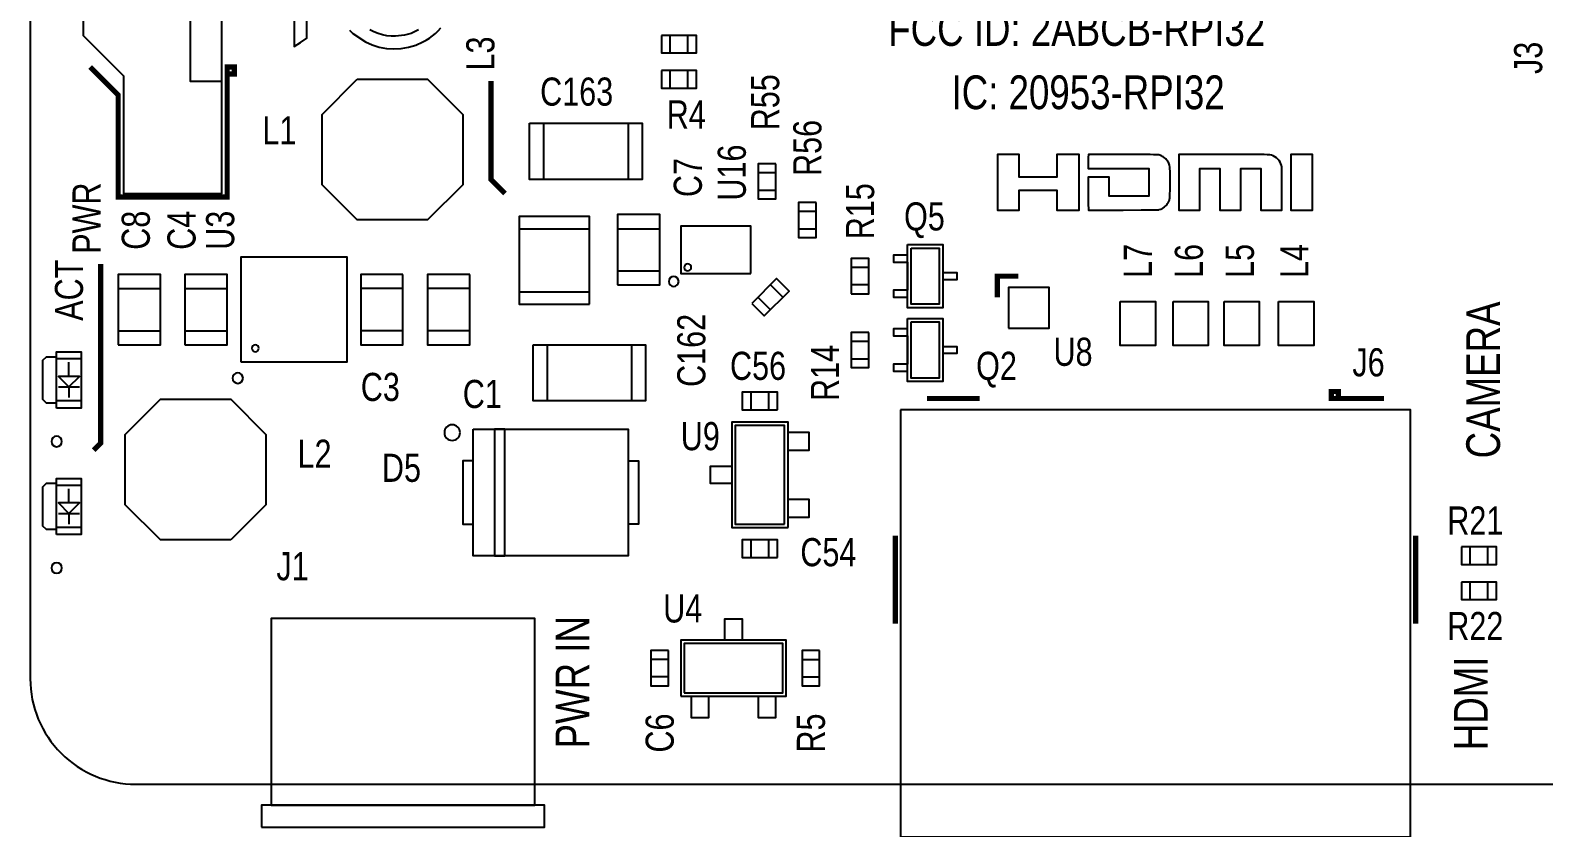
# Model space of a CAD drawing. Header units: inches. Extents: x 15 to 148, y 10 to 111.
# Drawn here: x 132.407 to 136.711, y 102.635 to 104.903 of the extents above; entities that cross this region are included whole.
import ezdxf
from ezdxf.enums import TextEntityAlignment as Align

# ---------------------------------------------------------------- set-up
doc = ezdxf.new("R2010")
doc.units = ezdxf.units.IN
doc.header["$MEASUREMENT"] = 0
for name, color, linetype in [('BOARD_OUTLINE', 93, 'Continuous'), ('PARTS_TOP', 250, 'Continuous'), ('SILK_TOP', 250, 'Continuous')]:
    doc.layers.add(name, color=color, linetype=linetype)

msp = doc.modelspace()

# ---------------------------------------------------------------- linework, layer by layer
at = {"layer": 'BOARD_OUTLINE'}
msp.add_lwpolyline([(132.7071, 102.7588), (140.6071, 102.7588, 0.414214), (140.9071, 103.0588), (140.9071, 108.0588, 0.414214), (140.6071, 108.3588), (132.7071, 108.3588, 0.414214), (132.4071, 108.0588), (132.4071, 103.0588, 0.414214)], format="xyb", close=True, dxfattribs=at)
at = {"layer": 'PARTS_TOP'}
for points in [[(132.9521, 106.6788), (132.6671, 106.6788), (132.6671, 106.3388), (132.5571, 106.2288), (132.5571, 104.8888), (132.6721, 104.7738), (132.6721, 104.4388), (132.9521, 104.4388), (132.9521, 106.6788)], [(132.9521, 106.3588), (132.8621, 106.3588), (132.8621, 104.7588), (132.9521, 104.7588)], [(134.2021, 104.8888), (134.2021, 104.8388), (134.3021, 104.8388), (134.3021, 104.8888), (134.2021, 104.8888)], [(134.2271, 104.8388), (134.2271, 104.8888)], [(134.2771, 104.8388), (134.2771, 104.8888)], [(134.2021, 104.7888), (134.2021, 104.7388), (134.3021, 104.7388), (134.3021, 104.7888), (134.2021, 104.7888)], [(134.2271, 104.7388), (134.2271, 104.7888)], [(134.2771, 104.7388), (134.2771, 104.7888)], [(133.3371, 104.7638), (133.5371, 104.7638), (133.6371, 104.6638), (133.6371, 104.4638), (133.5371, 104.3638), (133.3371, 104.3638), (133.2371, 104.4638), (133.2371, 104.6638), (133.3371, 104.7638)], [(133.8271, 104.6388), (134.1471, 104.6388), (134.1471, 104.4788), (133.8271, 104.4788), (133.8271, 104.6388)], [(133.8671, 104.6388), (133.8671, 104.4788)], [(134.1071, 104.6388), (134.1071, 104.4788)], [(134.5271, 104.5238), (134.4771, 104.5238), (134.4771, 104.4238), (134.5271, 104.4238), (134.5271, 104.5238)], [(134.4771, 104.4988), (134.5271, 104.4988)], [(134.4771, 104.4488), (134.5271, 104.4488)], [(134.6421, 104.4138), (134.5921, 104.4138), (134.5921, 104.3138), (134.6421, 104.3138), (134.6421, 104.4138)], [(134.5921, 104.3888), (134.6421, 104.3888)], [(133.9971, 104.1238), (133.9971, 104.3738), (133.7971, 104.3738), (133.7971, 104.1238), (133.9971, 104.1238)], [(133.7971, 104.3388), (133.9971, 104.3388)], [(134.0771, 104.1788), (134.1971, 104.1788), (134.1971, 104.3788), (134.0771, 104.3788), (134.0771, 104.1788)], [(134.0771, 104.3388), (134.1971, 104.3388)], [(134.4566, 104.2118), (134.4566, 104.3458), (134.2576, 104.3458), (134.2576, 104.2118), (134.4566, 104.2118)], [(134.5921, 104.3388), (134.6421, 104.3388)], [(134.9021, 104.2938), (135.0021, 104.2938), (135.0021, 104.1138), (134.9021, 104.1138), (134.9021, 104.2938)], [(133.0071, 103.9588), (133.0071, 104.2588), (133.3071, 104.2588), (133.3071, 103.9588), (133.0071, 103.9588)], [(134.7421, 104.1538), (134.7921, 104.1538), (134.7921, 104.2538), (134.7421, 104.2538), (134.7421, 104.1538)], [(134.9021, 104.2638), (134.8621, 104.2638), (134.8621, 104.2438), (134.9021, 104.2438), (134.9021, 104.1638), (134.8621, 104.1638), (134.8621, 104.1438), (134.9021, 104.1438)], [(134.9121, 104.2838), (134.9921, 104.2838), (134.9921, 104.1238), (134.9121, 104.1238), (134.9121, 104.2838)], [(132.6571, 104.0088), (132.7771, 104.0088), (132.7771, 104.2088), (132.6571, 104.2088), (132.6571, 104.0088)], [(132.8471, 104.0088), (132.9671, 104.0088), (132.9671, 104.2088), (132.8471, 104.2088), (132.8471, 104.0088)], [(133.4671, 104.2088), (133.3471, 104.2088), (133.3471, 104.0088), (133.4671, 104.0088), (133.4671, 104.2088)], [(133.6571, 104.2088), (133.5371, 104.2088), (133.5371, 104.0088), (133.6571, 104.0088), (133.6571, 104.2088)], [(134.0771, 104.2188), (134.1971, 104.2188)], [(134.7921, 104.2288), (134.7421, 104.2288)], [(135.0021, 104.2138), (135.0421, 104.2138), (135.0421, 104.1938), (135.0021, 104.1938)], [(132.6571, 104.1688), (132.7771, 104.1688)], [(132.8471, 104.1688), (132.9671, 104.1688)], [(133.4671, 104.1688), (133.3471, 104.1688)], [(133.6571, 104.1688), (133.5371, 104.1688)], [(134.459, 104.1261), (134.4944, 104.0908), (134.5651, 104.1615), (134.5297, 104.1968), (134.459, 104.1261)], [(134.5121, 104.1792), (134.5474, 104.1438)], [(134.7921, 104.1788), (134.7421, 104.1788)], [(135.1896, 104.0563), (135.3046, 104.0563), (135.3046, 104.1713), (135.1896, 104.1713), (135.1896, 104.0563)], [(133.7971, 104.1588), (133.9971, 104.1588)], [(134.4767, 104.1438), (134.5121, 104.1084)], [(135.5071, 104.1313), (135.6071, 104.1313), (135.6071, 104.0063), (135.5071, 104.0063), (135.5071, 104.1313)], [(135.6571, 104.1313), (135.7571, 104.1313), (135.7571, 104.0063), (135.6571, 104.0063), (135.6571, 104.1313)], [(135.8021, 104.1313), (135.9021, 104.1313), (135.9021, 104.0063), (135.8021, 104.0063), (135.8021, 104.1313)], [(135.9571, 104.1313), (136.0571, 104.1313), (136.0571, 104.0063), (135.9571, 104.0063), (135.9571, 104.1313)], [(134.9021, 104.0838), (135.0021, 104.0838), (135.0021, 103.9038), (134.9021, 103.9038), (134.9021, 104.0838)], [(132.6571, 104.0488), (132.7771, 104.0488)], [(132.8471, 104.0488), (132.9671, 104.0488)], [(133.4671, 104.0488), (133.3471, 104.0488)], [(133.6571, 104.0488), (133.5371, 104.0488)], [(134.7921, 104.0438), (134.7421, 104.0438), (134.7421, 103.9438), (134.7921, 103.9438), (134.7921, 104.0438)], [(134.9021, 104.0538), (134.8621, 104.0538), (134.8621, 104.0338), (134.9021, 104.0338), (134.9021, 103.9538), (134.8621, 103.9538), (134.8621, 103.9338), (134.9021, 103.9338)], [(134.9121, 104.0738), (134.9921, 104.0738), (134.9921, 103.9138), (134.9121, 103.9138), (134.9121, 104.0738)], [(133.8371, 104.0088), (134.1571, 104.0088), (134.1571, 103.8488), (133.8371, 103.8488), (133.8371, 104.0088)], [(133.8771, 104.0088), (133.8771, 103.8488)], [(134.1171, 104.0088), (134.1171, 103.8488)], [(134.7421, 104.0188), (134.7921, 104.0188)], [(135.0021, 104.0038), (135.0421, 104.0038), (135.0421, 103.9838), (135.0021, 103.9838)], [(132.4821, 103.9738), (132.4521, 103.9738), (132.4421, 103.9638), (132.4421, 103.8538), (132.4521, 103.8438), (132.4821, 103.8438)], [(132.4821, 103.8288), (132.4821, 103.9888), (132.5521, 103.9888), (132.5521, 103.8288), (132.4821, 103.8288)], [(132.5521, 103.9688), (132.4821, 103.9688)], [(132.5171, 103.9188), (132.5171, 103.9588)], [(134.7421, 103.9688), (134.7921, 103.9688)], [(132.5171, 103.8888), (132.5471, 103.9188), (132.4871, 103.9188), (132.5171, 103.8888), (132.5171, 103.8588)], [(132.4871, 103.8888), (132.5471, 103.8888)], [(134.5321, 103.8238), (134.5321, 103.8738), (134.4321, 103.8738), (134.4321, 103.8238), (134.5321, 103.8238)], [(134.4571, 103.8238), (134.4571, 103.8738)], [(134.5071, 103.8238), (134.5071, 103.8738)], [(132.5521, 103.8488), (132.4821, 103.8488)], [(132.9771, 103.4538), (132.7771, 103.4538), (132.6771, 103.5538), (132.6771, 103.7538), (132.7771, 103.8538), (132.9771, 103.8538), (133.0771, 103.7538), (133.0771, 103.5538), (132.9771, 103.4538)], [(134.8821, 103.8238), (134.8821, 102.6088), (136.3321, 102.6088), (136.3321, 103.8238), (134.8821, 103.8238)], [(134.5621, 103.4888), (134.5621, 103.7888), (134.4021, 103.7888), (134.4021, 103.4888), (134.5621, 103.4888)], [(134.5521, 103.4988), (134.5521, 103.7788), (134.4121, 103.7788), (134.4121, 103.4988), (134.5521, 103.4988)], [(133.6671, 103.7688), (134.1071, 103.7688), (134.1071, 103.4088), (133.6671, 103.4088), (133.6671, 103.7688)], [(134.5621, 103.7088), (134.6221, 103.7088), (134.6221, 103.7588), (134.5621, 103.7588)], [(133.6671, 103.6788), (133.6371, 103.6788), (133.6371, 103.4988), (133.6671, 103.4988)], [(134.1071, 103.6788), (134.1371, 103.6788), (134.1371, 103.4988), (134.1071, 103.4988)], [(134.4021, 103.6138), (134.3421, 103.6138), (134.3421, 103.6638), (134.4021, 103.6638)], [(132.4821, 103.6138), (132.4521, 103.6138), (132.4421, 103.6038), (132.4421, 103.4938), (132.4521, 103.4838), (132.4821, 103.4838)], [(132.4821, 103.4688), (132.4821, 103.6288), (132.5521, 103.6288), (132.5521, 103.4688), (132.4821, 103.4688)], [(132.5521, 103.6088), (132.4821, 103.6088)], [(132.5171, 103.5588), (132.5171, 103.5988)], [(134.5621, 103.5188), (134.6221, 103.5188), (134.6221, 103.5688), (134.5621, 103.5688)], [(132.5171, 103.5288), (132.5471, 103.5588), (132.4871, 103.5588), (132.5171, 103.5288), (132.5171, 103.4988)], [(132.4871, 103.5288), (132.5471, 103.5288)], [(132.5521, 103.4888), (132.4821, 103.4888)], [(134.5321, 103.4038), (134.5321, 103.4538), (134.4321, 103.4538), (134.4321, 103.4038), (134.5321, 103.4038)], [(134.4571, 103.4038), (134.4571, 103.4538)], [(134.5071, 103.4038), (134.5071, 103.4538)], [(136.4771, 103.4338), (136.4771, 103.3838), (136.5771, 103.3838), (136.5771, 103.4338), (136.4771, 103.4338)], [(136.5021, 103.3838), (136.5021, 103.4338)], [(136.5521, 103.3838), (136.5521, 103.4338)], [(136.4771, 103.3338), (136.4771, 103.2838), (136.5771, 103.2838), (136.5771, 103.3338), (136.4771, 103.3338)], [(136.5021, 103.2838), (136.5021, 103.3338)], [(136.5521, 103.2838), (136.5521, 103.3338)], [(133.0921, 102.6988), (133.8421, 102.6988), (133.8421, 103.2298), (133.0921, 103.2298), (133.0921, 102.6988)], [(134.3821, 103.1688), (134.3821, 103.2288), (134.4321, 103.2288), (134.4321, 103.1688)], [(134.2221, 103.1388), (134.1721, 103.1388), (134.1721, 103.0388), (134.2221, 103.0388), (134.2221, 103.1388)], [(134.2571, 103.0088), (134.5571, 103.0088), (134.5571, 103.1688), (134.2571, 103.1688), (134.2571, 103.0088)], [(134.2671, 103.0188), (134.5471, 103.0188), (134.5471, 103.1588), (134.2671, 103.1588), (134.2671, 103.0188)], [(134.6521, 103.1388), (134.6021, 103.1388), (134.6021, 103.0388), (134.6521, 103.0388), (134.6521, 103.1388)], [(134.2221, 103.1138), (134.1721, 103.1138)], [(134.6021, 103.1138), (134.6521, 103.1138)], [(134.2221, 103.0638), (134.1721, 103.0638)], [(134.6021, 103.0638), (134.6521, 103.0638)], [(134.2871, 103.0088), (134.2871, 102.9488), (134.3371, 102.9488), (134.3371, 103.0088)], [(134.4771, 103.0088), (134.4771, 102.9488), (134.5271, 102.9488), (134.5271, 103.0088)], [(133.0651, 102.6368), (133.8691, 102.6368), (133.8691, 102.6988), (133.0651, 102.6988), (133.0651, 102.6368)]]:
    msp.add_lwpolyline(points, dxfattribs=at)
msp.add_lwpolyline([(134.2871, 104.2288, 1), (134.2671, 104.2288, 1), (134.2871, 104.2288)], format="xyb", dxfattribs=at)
msp.add_lwpolyline([(133.0571, 103.9988, 1), (133.0371, 103.9988, 1)], format="xyb", close=True, dxfattribs=at)
msp.add_lwpolyline([(133.7271, 103.7688), (133.7271, 103.4088), (133.7571, 103.4088), (133.7571, 103.7688)], close=True, dxfattribs=at)
at = {"layer": 'SILK_TOP'}
for points in [[(133.1579, 105.029), (133.1579, 104.8567), (133.1756, 104.8688), (133.1934, 104.8808), (133.1937, 104.9453)], [(133.3148, 104.9039), (133.3246, 104.8945), (133.36, 104.8703), (133.3794, 104.8616), (133.3995, 104.8554), (133.4202, 104.8515), (133.4412, 104.8501), (133.4622, 104.8512), (133.483, 104.8548), (133.5034, 104.861), (133.5236, 104.8699), (133.533, 104.8752), (133.5421, 104.881), (133.5508, 104.8874), (133.5592, 104.8943), (133.5672, 104.9019), (133.5749, 104.91)], [(133.5116, 104.9044), (133.5057, 104.9013), (133.4975, 104.8975), (133.4938, 104.8959), (133.4902, 104.8945), (133.4866, 104.8932), (133.4831, 104.8921), (133.4794, 104.891), (133.4756, 104.8901), (133.4717, 104.8892), (133.4462, 104.8861), (133.4335, 104.8863), (133.4209, 104.8877), (133.4085, 104.8901), (133.3963, 104.8937), (133.3844, 104.8984), (133.3729, 104.9042)]]:
    msp.add_lwpolyline(points, dxfattribs=at)
at = {"layer": 'SILK_TOP', "const_width": 0.015}
for points in [[(132.5771, 104.7988), (132.6571, 104.7188), (132.6571, 104.4288), (132.9671, 104.4288), (132.9671, 104.7988), (132.9871, 104.7988), (132.9871, 104.7788), (132.9671, 104.7788)], [(133.7171, 104.7588), (133.7171, 104.4788), (133.7571, 104.4388)], [(132.6071, 104.2388), (132.6071, 103.7288), (132.5871, 103.7088)], [(135.2171, 104.2038), (135.1571, 104.2038), (135.1571, 104.1438)], [(135.1071, 103.8558), (134.9571, 103.8558)], [(136.2571, 103.8558), (136.1071, 103.8558), (136.1071, 103.8758), (136.1271, 103.8758), (136.1271, 103.8558)], [(134.8671, 103.4658), (134.8671, 103.2158)], [(136.3471, 103.4658), (136.3471, 103.2158)]]:
    msp.add_lwpolyline(points, dxfattribs=at)
at = {"layer": 'SILK_TOP'}
for points in [[(135.1575, 104.4708), (135.1575, 104.3919), (135.1885, 104.3919), (135.2195, 104.3919), (135.2195, 104.4202), (135.2195, 104.4485), (135.2733, 104.4485), (135.327, 104.4485), (135.327, 104.4202), (135.327, 104.3919), (135.3585, 104.3919), (135.39, 104.3919), (135.39, 104.4708), (135.39, 104.5497), (135.3585, 104.5497), (135.327, 104.5497), (135.327, 104.5175), (135.327, 104.4853), (135.2733, 104.4853), (135.2195, 104.4853), (135.2195, 104.5175), (135.2195, 104.5497), (135.1885, 104.5497), (135.1575, 104.5497)], [(135.416, 104.5414), (135.4159, 104.5377), (135.4158, 104.5356), (135.4158, 104.5333), (135.4158, 104.531), (135.4157, 104.5286), (135.4157, 104.5262), (135.4157, 104.5239), (135.4157, 104.5218), (135.4157, 104.5105), (135.5021, 104.5105), (135.5886, 104.5105), (135.5886, 104.4708), (135.5886, 104.4311), (135.5322, 104.4311), (135.4757, 104.4311), (135.4756, 104.4581), (135.4755, 104.4851), (135.4456, 104.4852), (135.4157, 104.4853), (135.4157, 104.4583), (135.4157, 104.4477), (135.4157, 104.442), (135.4158, 104.4363), (135.4158, 104.4306), (135.4158, 104.4252), (135.4159, 104.4201), (135.416, 104.4156), (135.416, 104.4116), (135.4163, 104.3919), (135.5157, 104.392), (135.566, 104.3921), (135.5832, 104.3921), (135.5959, 104.3922), (135.605, 104.3923), (135.611, 104.3924), (135.6147, 104.3926), (135.6168, 104.3928), (135.6179, 104.393), (135.6226, 104.3947), (135.6249, 104.3958), (135.6271, 104.397), (135.6292, 104.3983), (135.6313, 104.3997), (135.6333, 104.4013), (135.6352, 104.403), (135.6371, 104.4048), (135.6403, 104.4084), (135.6417, 104.4103), (135.6429, 104.4121), (135.644, 104.414), (135.6449, 104.416), (135.6458, 104.4181), (135.6466, 104.4203), (135.6473, 104.4226), (135.6479, 104.4252), (135.6481, 104.4269), (135.6482, 104.4295), (135.6483, 104.4334), (135.6484, 104.4388), (135.6485, 104.4461), (135.6485, 104.4558), (135.6486, 104.4681), (135.6486, 104.485), (135.6486, 104.492), (135.6486, 104.498), (135.6485, 104.503), (135.6484, 104.5071), (135.6484, 104.5102), (135.6483, 104.5125), (135.6482, 104.5139), (135.647, 104.5197), (135.6461, 104.5225), (135.645, 104.5252), (135.6437, 104.5278), (135.6421, 104.5303), (135.6404, 104.5327), (135.6385, 104.5351), (135.6364, 104.5373), (135.6319, 104.5413), (135.6295, 104.543), (135.627, 104.5445), (135.6245, 104.5458), (135.6219, 104.5469), (135.6193, 104.5479), (135.6165, 104.5486), (135.6138, 104.5492), (135.6078, 104.5494), (135.6013, 104.5494), (135.5925, 104.5495), (135.5814, 104.5496), (135.5679, 104.5496), (135.5521, 104.5497), (135.534, 104.5497), (135.5135, 104.5497), (135.4163, 104.5497)], [(135.6735, 104.4707), (135.6736, 104.3917), (135.7035, 104.3915), (135.7334, 104.3914), (135.7334, 104.451), (135.7334, 104.5105), (135.7619, 104.5104), (135.7903, 104.5102), (135.7905, 104.4508), (135.7906, 104.3914), (135.8203, 104.3915), (135.8499, 104.3917), (135.8501, 104.4511), (135.8502, 104.5105), (135.8785, 104.5105), (135.9068, 104.5105), (135.9069, 104.4511), (135.9071, 104.3917), (135.9369, 104.3917), (135.9666, 104.3917), (135.9666, 104.4529), (135.9666, 104.5141), (135.9655, 104.5182), (135.9614, 104.5284), (135.9585, 104.533), (135.9551, 104.537), (135.9512, 104.5406), (135.9469, 104.5437), (135.9422, 104.5461), (135.9373, 104.548), (135.932, 104.5492), (135.9244, 104.5494), (135.916, 104.5495), (135.9045, 104.5495), (135.8899, 104.5496), (135.8723, 104.5496), (135.8516, 104.5497), (135.8279, 104.5497), (135.8011, 104.5497), (135.6734, 104.5497)], [(135.9921, 104.4708), (135.9921, 104.3919), (136.0228, 104.3919), (136.0536, 104.3919), (136.0536, 104.4708), (136.0536, 104.5497), (136.0228, 104.5497), (135.9921, 104.5497)]]:
    msp.add_lwpolyline(points, close=True, dxfattribs=at)
for points in [[(134.2512, 104.1888, 1), (134.2229, 104.1888, 1)], [(133.0121, 103.9138, 1), (132.9821, 103.9138, 1)], [(133.6294, 103.7588, 1), (133.5847, 103.7588, 1)], [(132.4971, 103.7338, 1), (132.4671, 103.7338, 1)], [(132.4971, 103.3738, 1), (132.4671, 103.3738, 1)]]:
    msp.add_lwpolyline(points, format="xyb", close=True, dxfattribs=at)

# ---------------------------------------------------------------- texts
at = {"layer": 'SILK_TOP', "width": 0.8125}
for s, height, p in [('FCC ID: 2ABCB-RPI32', 0.096, (134.8471, 104.8588)), ('C163', 0.08, (133.8571, 104.6888)), ('IC: 20953-RPI32', 0.096, (135.0271, 104.6788)), ('R4', 0.08, (134.2171, 104.6238)), ('L1', 0.08, (133.0671, 104.5788)), ('Q5', 0.08, (134.8921, 104.3338)), ('U8', 0.08, (135.3171, 103.9488)), ('J6', 0.08, (136.1671, 103.9188)), ('C56', 0.08, (134.3971, 103.9088)), ('Q2', 0.08, (135.0971, 103.9088)), ('C3', 0.08, (133.3471, 103.8488)), ('C1', 0.08, (133.6371, 103.8288)), ('U9', 0.08, (134.2571, 103.7088)), ('L2', 0.08, (133.1671, 103.6588)), ('D5', 0.08, (133.4071, 103.6188)), ('R21', 0.08, (136.4371, 103.4688)), ('C54', 0.08, (134.5971, 103.3788)), ('J1', 0.08, (133.1071, 103.3388)), ('U4', 0.08, (134.2071, 103.2188)), ('R22', 0.08, (136.4371, 103.1688))]:
    msp.add_text(s, height=height, dxfattribs=at).set_placement(p)
for s, p in [('L3', (133.7271, 104.7888)), ('J3', (136.7071, 104.7788)), ('R55', (134.5371, 104.6188)), ('R56', (134.6571, 104.4888)), ('U16', (134.4421, 104.4188)), ('C7', (134.3171, 104.4288)), ('R15', (134.8071, 104.3088)), ('C8', (132.7471, 104.2788)), ('C4', (132.8771, 104.2788)), ('U3', (132.9871, 104.2788)), ('L7', (135.5971, 104.1988)), ('L6', (135.7421, 104.1988)), ('L5', (135.8871, 104.1988)), ('L4', (136.0421, 104.1988)), ('C162', (134.3271, 103.8888)), ('R14', (134.7071, 103.8488)), ('C6', (134.2371, 102.8488)), ('R5', (134.6671, 102.8488))]:
    msp.add_text(s, height=0.08, rotation=90, dxfattribs=at).set_placement(p)
for s, height, p in [('PWR', 0.08, (132.6071, 104.3688)), ('ACT', 0.08, (132.5571, 104.1638)), ('CAMERA', 0.096, (136.5871, 103.9088)), ('PWR IN', 0.096, (133.9971, 103.0488)), ('HDMI', 0.096, (136.5521, 102.9888))]:
    msp.add_text(s, height=height, rotation=90, dxfattribs=at).set_placement(p, align=Align.CENTER)

doc.saveas('drawing.dxf')
